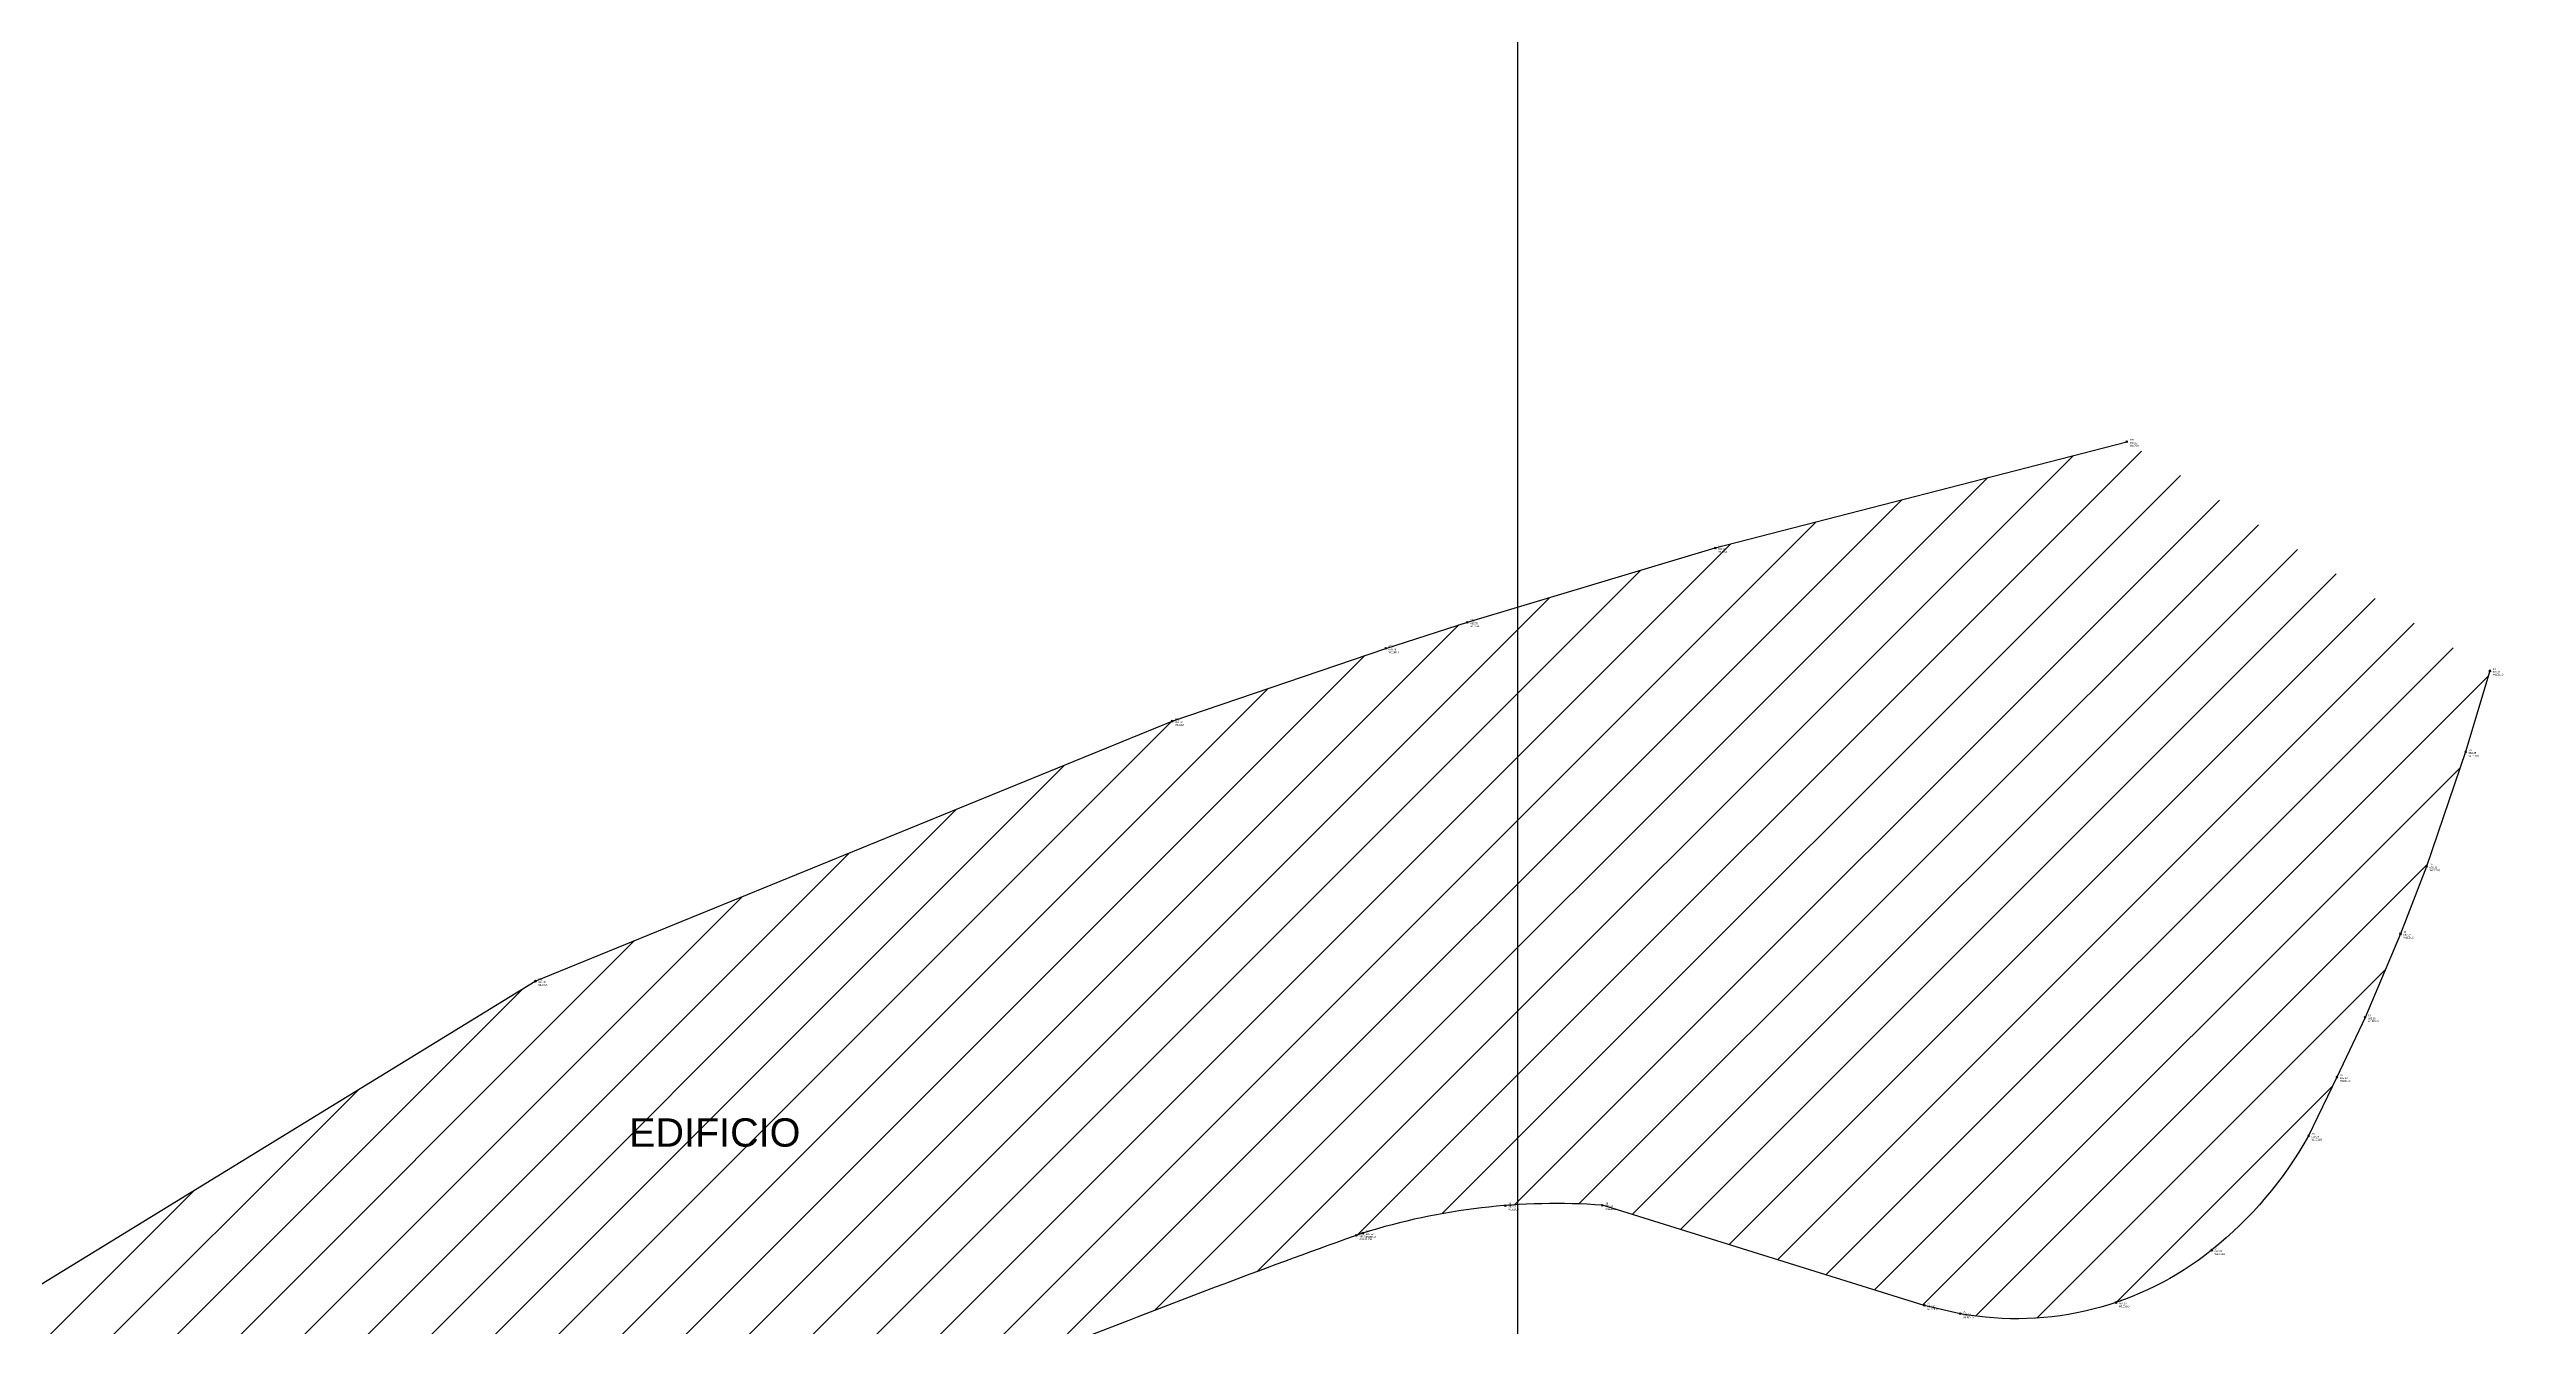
# Model space of a CAD drawing. Extents: x 352140 to 354978, y 6304672 to 6307963.
# Drawn here: x 352648.1 to 352735.6, y 6305516.5 to 6305561.7 of the extents above; entities that cross this region are included whole.
import ezdxf

# ---------------------------------------------------------------- set-up
doc = ezdxf.new("R2010")
doc.units = 0
doc.header["$PDMODE"] = 35
doc.header["$PDSIZE"] = 0.03
doc.linetypes.add('DASHED', pattern=[19.05, 12.7, -6.35])
doc.layers.get('0').update_dxf_attribs({"linetype": 'CONTINUOUS'})
for name, color, linetype in [('1-coordenadas', 8, 'CONTINUOUS'), ('1-LINEA DE EDIFICACION', 2, 'CONTINUOUS'), ('1-TEXTOS', 7, 'CONTINUOUS'), ('2-ACHURADO VEREDA', 252, 'CONTINUOUS'), ('V-NODE - 2013', 4, 'CONTINUOUS'), ('V-NODE-TEXT 2013', 2, 'CONTINUOUS')]:
    doc.layers.add(name, color=color, linetype=linetype)
doc.styles.add('A', font='arial.ttf', dxfattribs={"height": 2})

# ---------------------------------------------------------------- blocks, each defined once
blk = doc.blocks.new('COORDENADAS')
at = {"layer": '1-coordenadas'}
blk.add_line((520, -900.625), (520, -0.625), dxfattribs=at)
blk = doc.blocks.new('*U115', base_point=(352665.304, 6305528.744))
at = {"layer": 'V-NODE - 2013', "lineweight": -2}
blk.add_point((352665.304, 6305528.744), dxfattribs=at)
at = {"layer": 'V-NODE-TEXT 2013', "linetype": 'ByBlock', "char_height": 0.0635}
for s, insert, attachment_point in [('WLOSA', (352665.409, 6305528.638), 1), ('871', (352665.409, 6305528.777), 7), ('684.08', (352665.409, 6305528.739), 1)]:
    blk.add_mtext(s, dxfattribs=dict(at, insert=insert, attachment_point=attachment_point))
blk = doc.blocks.new('*U116', base_point=(352687.797, 6305537.93))
at = {"layer": 'V-NODE - 2013', "lineweight": -2}
blk.add_point((352687.797, 6305537.93), dxfattribs=at)
at = {"layer": 'V-NODE-TEXT 2013', "linetype": 'ByBlock', "char_height": 0.0635}
for s, insert, attachment_point in [('WLOSA', (352687.902, 6305537.824), 1), ('872', (352687.902, 6305537.963), 7), ('682.32', (352687.902, 6305537.925), 1)]:
    blk.add_mtext(s, dxfattribs=dict(at, insert=insert, attachment_point=attachment_point))
blk = doc.blocks.new('*U117', base_point=(352698.223, 6305541.424))
at = {"layer": 'V-NODE - 2013', "lineweight": -2}
blk.add_point((352698.223, 6305541.424), dxfattribs=at)
at = {"layer": 'V-NODE-TEXT 2013', "linetype": 'ByBlock', "char_height": 0.0635}
for s, insert, attachment_point in [('WLOSA', (352698.328, 6305541.318), 1), ('873', (352698.328, 6305541.457), 7), ('682.32', (352698.328, 6305541.419), 1)]:
    blk.add_mtext(s, dxfattribs=dict(at, insert=insert, attachment_point=attachment_point))
blk = doc.blocks.new('*U118', base_point=(352706.978, 6305544.048))
at = {"layer": 'V-NODE - 2013', "lineweight": -2}
blk.add_point((352706.978, 6305544.048), dxfattribs=at)
at = {"layer": 'V-NODE-TEXT 2013', "linetype": 'ByBlock', "char_height": 0.0635}
for s, insert, attachment_point in [('WLOSA', (352707.083, 6305543.942), 1), ('874', (352707.083, 6305544.081), 7), ('682.30', (352707.083, 6305544.043), 1)]:
    blk.add_mtext(s, dxfattribs=dict(at, insert=insert, attachment_point=attachment_point))
blk = doc.blocks.new('*U119', base_point=(352721.512, 6305547.801))
at = {"layer": 'V-NODE - 2013', "lineweight": -2}
blk.add_point((352721.512, 6305547.801), dxfattribs=at)
at = {"layer": 'V-NODE-TEXT 2013', "linetype": 'ByBlock', "char_height": 0.0635}
for s, insert, attachment_point in [('875', (352721.617, 6305547.834), 7), ('WLOSA', (352721.617, 6305547.695), 1), ('682.31', (352721.617, 6305547.796), 1)]:
    blk.add_mtext(s, dxfattribs=dict(at, insert=insert, attachment_point=attachment_point))
blk = doc.blocks.new('*U123', base_point=(352694.306, 6305519.766))
at = {"layer": 'V-NODE - 2013', "lineweight": -2}
blk.add_point((352694.306, 6305519.766), dxfattribs=at)
at = {"layer": 'V-NODE-TEXT 2013', "linetype": 'ByBlock', "char_height": 0.0635}
for s, insert, attachment_point in [('WLEDLOH', (352694.411, 6305519.66), 1), ('33', (352694.411, 6305519.799), 7), ('690.81', (352694.411, 6305519.761), 1)]:
    blk.add_mtext(s, dxfattribs=dict(at, insert=insert, attachment_point=attachment_point))
blk = doc.blocks.new('*U127', base_point=(352734.336, 6305539.708))
at = {"layer": 'V-NODE - 2013', "lineweight": -2}
blk.add_point((352734.336, 6305539.708), dxfattribs=at)
at = {"layer": 'V-NODE-TEXT 2013', "linetype": 'ByBlock', "char_height": 0.0635}
for s, insert, attachment_point in [('WLEDLO', (352734.441, 6305539.602), 1), ('682.31', (352734.441, 6305539.703), 1), ('14', (352734.441, 6305539.741), 7)]:
    blk.add_mtext(s, dxfattribs=dict(at, insert=insert, attachment_point=attachment_point))
blk = doc.blocks.new('*U128', base_point=(352733.481, 6305536.843))
at = {"layer": 'V-NODE - 2013', "lineweight": -2}
blk.add_point((352733.481, 6305536.843), dxfattribs=at)
at = {"layer": 'V-NODE-TEXT 2013', "linetype": 'ByBlock', "char_height": 0.0635}
for s, insert, attachment_point in [('WLEDLO', (352733.586, 6305536.737), 1), ('682.28', (352733.586, 6305536.838), 1), ('15', (352733.586, 6305536.876), 7)]:
    blk.add_mtext(s, dxfattribs=dict(at, insert=insert, attachment_point=attachment_point))
blk = doc.blocks.new('*U129', base_point=(352732.103, 6305532.8))
at = {"layer": 'V-NODE - 2013', "lineweight": -2}
blk.add_point((352732.103, 6305532.8), dxfattribs=at)
at = {"layer": 'V-NODE-TEXT 2013', "linetype": 'ByBlock', "char_height": 0.0635}
for s, insert, attachment_point in [('WLEDLO', (352732.208, 6305532.694), 1), ('682.30', (352732.208, 6305532.795), 1), ('16', (352732.208, 6305532.833), 7)]:
    blk.add_mtext(s, dxfattribs=dict(at, insert=insert, attachment_point=attachment_point))
blk = doc.blocks.new('*U130', base_point=(352731.18, 6305530.418))
at = {"layer": 'V-NODE - 2013', "lineweight": -2}
blk.add_point((352731.18, 6305530.418), dxfattribs=at)
at = {"layer": 'V-NODE-TEXT 2013', "linetype": 'ByBlock', "char_height": 0.0635}
for s, insert, attachment_point in [('682.29', (352731.285, 6305530.413), 1), ('17', (352731.285, 6305530.451), 7), ('WLEDLO', (352731.285, 6305530.312), 1)]:
    blk.add_mtext(s, dxfattribs=dict(at, insert=insert, attachment_point=attachment_point))
blk = doc.blocks.new('*U131', base_point=(352729.928, 6305527.466))
at = {"layer": 'V-NODE - 2013', "lineweight": -2}
blk.add_point((352729.928, 6305527.466), dxfattribs=at)
at = {"layer": 'V-NODE-TEXT 2013', "linetype": 'ByBlock', "char_height": 0.0635}
for s, insert, attachment_point in [('WLEDLO', (352730.033, 6305527.36), 1), ('682.30', (352730.033, 6305527.461), 1), ('18', (352730.033, 6305527.499), 7)]:
    blk.add_mtext(s, dxfattribs=dict(at, insert=insert, attachment_point=attachment_point))
blk = doc.blocks.new('*U132', base_point=(352728.932, 6305525.356))
at = {"layer": 'V-NODE - 2013', "lineweight": -2}
blk.add_point((352728.932, 6305525.356), dxfattribs=at)
at = {"layer": 'V-NODE-TEXT 2013', "linetype": 'ByBlock', "char_height": 0.0635}
for s, insert, attachment_point in [('WLEDLO', (352729.037, 6305525.25), 1), ('682.30', (352729.037, 6305525.351), 1), ('19', (352729.037, 6305525.389), 7)]:
    blk.add_mtext(s, dxfattribs=dict(at, insert=insert, attachment_point=attachment_point))
blk = doc.blocks.new('*U133', base_point=(352727.936, 6305523.282))
at = {"layer": 'V-NODE - 2013', "lineweight": -2}
blk.add_point((352727.936, 6305523.282), dxfattribs=at)
at = {"layer": 'V-NODE-TEXT 2013', "linetype": 'ByBlock', "char_height": 0.0635}
for s, insert, attachment_point in [('20', (352728.041, 6305523.315), 7), ('WLEDLO', (352728.041, 6305523.176), 1), ('682.29', (352728.041, 6305523.277), 1)]:
    blk.add_mtext(s, dxfattribs=dict(at, insert=insert, attachment_point=attachment_point))
blk = doc.blocks.new('*U134', base_point=(352724.509, 6305519.241))
at = {"layer": 'V-NODE - 2013', "lineweight": -2}
blk.add_point((352724.509, 6305519.241), dxfattribs=at)
at = {"layer": 'V-NODE-TEXT 2013', "linetype": 'ByBlock', "char_height": 0.0635}
for s, insert, attachment_point in [('WLEDLO', (352724.614, 6305519.135), 1), ('24', (352724.614, 6305519.274), 7), ('682.33', (352724.614, 6305519.236), 1)]:
    blk.add_mtext(s, dxfattribs=dict(at, insert=insert, attachment_point=attachment_point))
blk = doc.blocks.new('*U135', base_point=(352721.131, 6305517.392))
at = {"layer": 'V-NODE - 2013', "lineweight": -2}
blk.add_point((352721.131, 6305517.392), dxfattribs=at)
at = {"layer": 'V-NODE-TEXT 2013', "linetype": 'ByBlock', "char_height": 0.0635}
for s, insert, attachment_point in [('WLEDLO', (352721.236, 6305517.286), 1), ('25', (352721.236, 6305517.425), 7), ('682.32', (352721.236, 6305517.387), 1)]:
    blk.add_mtext(s, dxfattribs=dict(at, insert=insert, attachment_point=attachment_point))
blk = doc.blocks.new('*U136', base_point=(352715.631, 6305516.997))
at = {"layer": 'V-NODE - 2013', "lineweight": -2}
blk.add_point((352715.631, 6305516.997), dxfattribs=at)
at = {"layer": 'V-NODE-TEXT 2013', "linetype": 'ByBlock', "char_height": 0.0635}
for s, insert, attachment_point in [('WLEDLO', (352715.736, 6305516.891), 1), ('26', (352715.736, 6305517.03), 7), ('682.32', (352715.736, 6305516.992), 1)]:
    blk.add_mtext(s, dxfattribs=dict(at, insert=insert, attachment_point=attachment_point))
blk = doc.blocks.new('*U137', base_point=(352714.362, 6305517.291))
at = {"layer": 'V-NODE - 2013', "lineweight": -2}
blk.add_point((352714.362, 6305517.291), dxfattribs=at)
at = {"layer": 'V-NODE-TEXT 2013', "linetype": 'ByBlock', "char_height": 0.0635}
for s, insert, attachment_point in [('27', (352714.467, 6305517.324), 7), ('682.30', (352714.467, 6305517.286), 1), ('WLEDLO', (352714.467, 6305517.185), 1)]:
    blk.add_mtext(s, dxfattribs=dict(at, insert=insert, attachment_point=attachment_point))
blk = doc.blocks.new('*U138', base_point=(352702.995, 6305520.829))
at = {"layer": 'V-NODE - 2013', "lineweight": -2}
blk.add_point((352702.995, 6305520.829), dxfattribs=at)
at = {"layer": 'V-NODE-TEXT 2013', "linetype": 'ByBlock', "char_height": 0.0635}
for s, insert, attachment_point in [('28', (352703.1, 6305520.862), 7), ('682.31', (352703.1, 6305520.824), 1), ('WLEDLO', (352703.1, 6305520.723), 1)]:
    blk.add_mtext(s, dxfattribs=dict(at, insert=insert, attachment_point=attachment_point))
blk = doc.blocks.new('*U139', base_point=(352699.567, 6305520.817))
at = {"layer": 'V-NODE - 2013', "lineweight": -2}
blk.add_point((352699.567, 6305520.817), dxfattribs=at)
at = {"layer": 'V-NODE-TEXT 2013', "linetype": 'ByBlock', "char_height": 0.0635}
for s, insert, attachment_point in [('29', (352699.672, 6305520.85), 7), ('682.33', (352699.672, 6305520.812), 1), ('WLEDLO', (352699.672, 6305520.711), 1)]:
    blk.add_mtext(s, dxfattribs=dict(at, insert=insert, attachment_point=attachment_point))
blk = doc.blocks.new('*U140', base_point=(352694.531, 6305519.845))
at = {"layer": 'V-NODE - 2013', "lineweight": -2}
blk.add_point((352694.531, 6305519.845), dxfattribs=at)
at = {"layer": 'V-NODE-TEXT 2013', "linetype": 'ByBlock', "char_height": 0.0635}
for s, insert, attachment_point in [('30', (352694.636, 6305519.878), 7), ('WLEDLO', (352694.636, 6305519.739), 1), ('682.32', (352694.636, 6305519.84), 1)]:
    blk.add_mtext(s, dxfattribs=dict(at, insert=insert, attachment_point=attachment_point))
blk = doc.blocks.new('*U152', base_point=(352695.338, 6305540.499))
at = {"layer": 'V-NODE - 2013', "lineweight": -2}
blk.add_point((352695.338, 6305540.499), dxfattribs=at)
at = {"layer": 'V-NODE-TEXT 2013', "linetype": 'ByBlock', "char_height": 0.0635}
for s, insert, attachment_point in [('WEDIFH', (352695.443, 6305540.393), 1), ('876', (352695.443, 6305540.532), 7), ('690.78', (352695.443, 6305540.494), 1)]:
    blk.add_mtext(s, dxfattribs=dict(at, insert=insert, attachment_point=attachment_point))

msp = doc.modelspace()

# ---------------------------------------------------------------- hatches: boundary and pattern name
at = {"layer": '1-LINEA DE EDIFICACION'}
h = msp.add_hatch(dxfattribs=at)
h.set_pattern_fill('ANSI31', color=256, scale=0.5)
h.paths.add_polyline_path([(352729.928, 6305527.466), (352731.18, 6305530.418), (352732.103, 6305532.8), (352733.481, 6305536.843), (352734.336, 6305539.708), (352721.512, 6305547.801), (352706.978, 6305544.048), (352698.223, 6305541.424), (352695.338, 6305540.499), (352687.797, 6305537.93), (352665.304, 6305528.744), (352637.663, 6305511.802, 0.006267), (352633.66, 6305508.665, 0.018639), (352628.451, 6305504.306, 0.0083), (352623.24, 6305499.537, 0.150201), (352620.644, 6305495.91, 0.113046), (352620.422, 6305493.65, 0.139735), (352621.83, 6305490.308, 0.216425), (352626.155, 6305488.148, 0.107166), (352629.248, 6305488.7, -0.011808), (352646.277, 6305498.327, -0.029047), (352684.739, 6305516.164, -0.00829), (352694.531, 6305519.845, -0.093857), (352702.995, 6305520.829), (352714.362, 6305517.291), (352715.631, 6305516.997, 0.217916), (352724.509, 6305519.241, 0.095657), (352727.936, 6305523.282), (352728.932, 6305525.356)])
at = {"layer": '2-ACHURADO VEREDA'}
h = msp.add_hatch(dxfattribs=at)
h.set_pattern_fill('ANSI32', color=256, scale=0.09)
h.paths.add_polyline_path([(352720.617, 6305598.054), (352732.368, 6305599.703), (352742.734, 6305601.134), (352755.34, 6305602.893), (352757.27, 6305603.202), (352761.983, 6305602.436), (352770.567, 6305600.41), (352771.013, 6305599.078), (352772.382, 6305589.499), (352773.367, 6305582.69), (352774.502, 6305574.654), (352776.311, 6305561.585), (352778.207, 6305548.171), (352779.696, 6305548.344), (352777.83, 6305561.778), (352775.967, 6305574.833), (352774.777, 6305582.795), (352773.865, 6305589.674), (352772.388, 6305600.297, 0.05743), (352771.451, 6305601.418), (352762.18, 6305603.377), (352757.291, 6305604.147), (352755.264, 6305603.879), (352742.632, 6305602.124), (352732.139, 6305600.646), (352720.501, 6305599.028), (352712.936, 6305597.962), (352700.518, 6305596.221), (352698.257, 6305595.938), (352688.145, 6305594.514, 0.016921), (352676.257, 6305592.819, 0.0646), (352658.21, 6305587.147), (352649.116, 6305583.522), (352638.688, 6305579.25), (352638.972, 6305578.433), (352649.251, 6305582.52), (352658.538, 6305586.235, -0.061952), (352676.156, 6305591.833, -0.0218), (352688.13, 6305593.524), (352698.383, 6305594.963), (352700.716, 6305595.265), (352713.022, 6305596.978)])
h = msp.add_hatch(dxfattribs=at)
h.set_pattern_fill('ANSI32', color=256, scale=0.09)
h.paths.add_polyline_path([(352778.513, 6305530.641), (352778.682, 6305530.165, 0.30076), (352781.877, 6305535.88), (352781.417, 6305539.545), (352780.967, 6305539.483), (352779.696, 6305548.344), (352778.207, 6305548.171), (352779.429, 6305539.404), (352778.4, 6305538.745), (352779.051, 6305534.166), (352777.12, 6305533.349), (352776.949, 6305533.635), (352767.175, 6305529.661), (352757.695, 6305525.376), (352748.002, 6305520.893), (352737.888, 6305516.144), (352730.032, 6305512.591), (352725.232, 6305511.131), (352711.741, 6305505.751), (352701.822, 6305501.812), (352688.808, 6305496.674), (352675.378, 6305491.326), (352662.77, 6305486.309), (352650.76, 6305481.531), (352641.08, 6305477.675), (352632.611, 6305474.335), (352623.668, 6305470.801), (352617.537, 6305468.424), (352605.764, 6305463.41), (352608.355, 6305461.211), (352618.346, 6305465.146), (352624.871, 6305467.668), (352633.825, 6305471.211), (352642.415, 6305474.593), (352652.307, 6305478.512), (352664.168, 6305483.169), (352676.565, 6305488.051), (352690.331, 6305493.466), (352703.095, 6305498.55), (352713.345, 6305502.582), (352726.41, 6305507.725), (352731.324, 6305509.731), (352740.236, 6305513.341), (352747.826, 6305516.788), (352758.93, 6305522.123), (352768.406, 6305526.356)])

# ---------------------------------------------------------------- linework, layer by layer
at = {"layer": '1-LINEA DE EDIFICACION', "flags": 128}
msp.add_lwpolyline([(352637.663, 6305511.802), (352665.304, 6305528.744), (352687.797, 6305537.93), (352695.338, 6305540.499), (352698.223, 6305541.424), (352706.978, 6305544.048), (352721.512, 6305547.801)], dxfattribs=at)
msp.add_lwpolyline([(352734.336, 6305539.708), (352733.481, 6305536.843), (352732.103, 6305532.8), (352731.18, 6305530.418), (352729.928, 6305527.466), (352728.932, 6305525.356), (352727.936, 6305523.282, -0.095657), (352724.509, 6305519.241, -0.217916), (352715.631, 6305516.997), (352714.362, 6305517.291), (352702.995, 6305520.829, 0.093857), (352694.531, 6305519.845, 0.00829), (352684.739, 6305516.164, 0.029047), (352646.277, 6305498.327, 0.011808)], format="xyb", dxfattribs=at)

# ---------------------------------------------------------------- block references
at = {"color": 252, "linetype": 'DASHED'}
msp.add_blockref('COORDENADAS', (352180, 6306200.625), dxfattribs=at)
for name, p in [('*U119', (352721.512, 6305547.801)), ('*U118', (352706.978, 6305544.048)), ('*U117', (352698.223, 6305541.424)), ('*U152', (352695.338, 6305540.499)), ('*U127', (352734.336, 6305539.708)), ('*U116', (352687.797, 6305537.93)), ('*U128', (352733.481, 6305536.843)), ('*U129', (352732.103, 6305532.8)), ('*U130', (352731.18, 6305530.418)), ('*U115', (352665.304, 6305528.744)), ('*U131', (352729.928, 6305527.466)), ('*U132', (352728.932, 6305525.356)), ('*U133', (352727.936, 6305523.282)), ('*U139', (352699.567, 6305520.817)), ('*U138', (352702.995, 6305520.829)), ('*U140', (352694.531, 6305519.845)), ('*U123', (352694.306, 6305519.766)), ('*U134', (352724.509, 6305519.241)), ('*U137', (352714.362, 6305517.291)), ('*U135', (352721.131, 6305517.392)), ('*U136', (352715.631, 6305516.997))]:
    msp.add_blockref(name, p)

# ---------------------------------------------------------------- texts
at = {"layer": '1-TEXTOS', "style": 'A'}
msp.add_text('EDIFICIO ', height=1, dxfattribs=at).set_placement((352668.615, 6305522.898))

doc.saveas('drawing.dxf')
